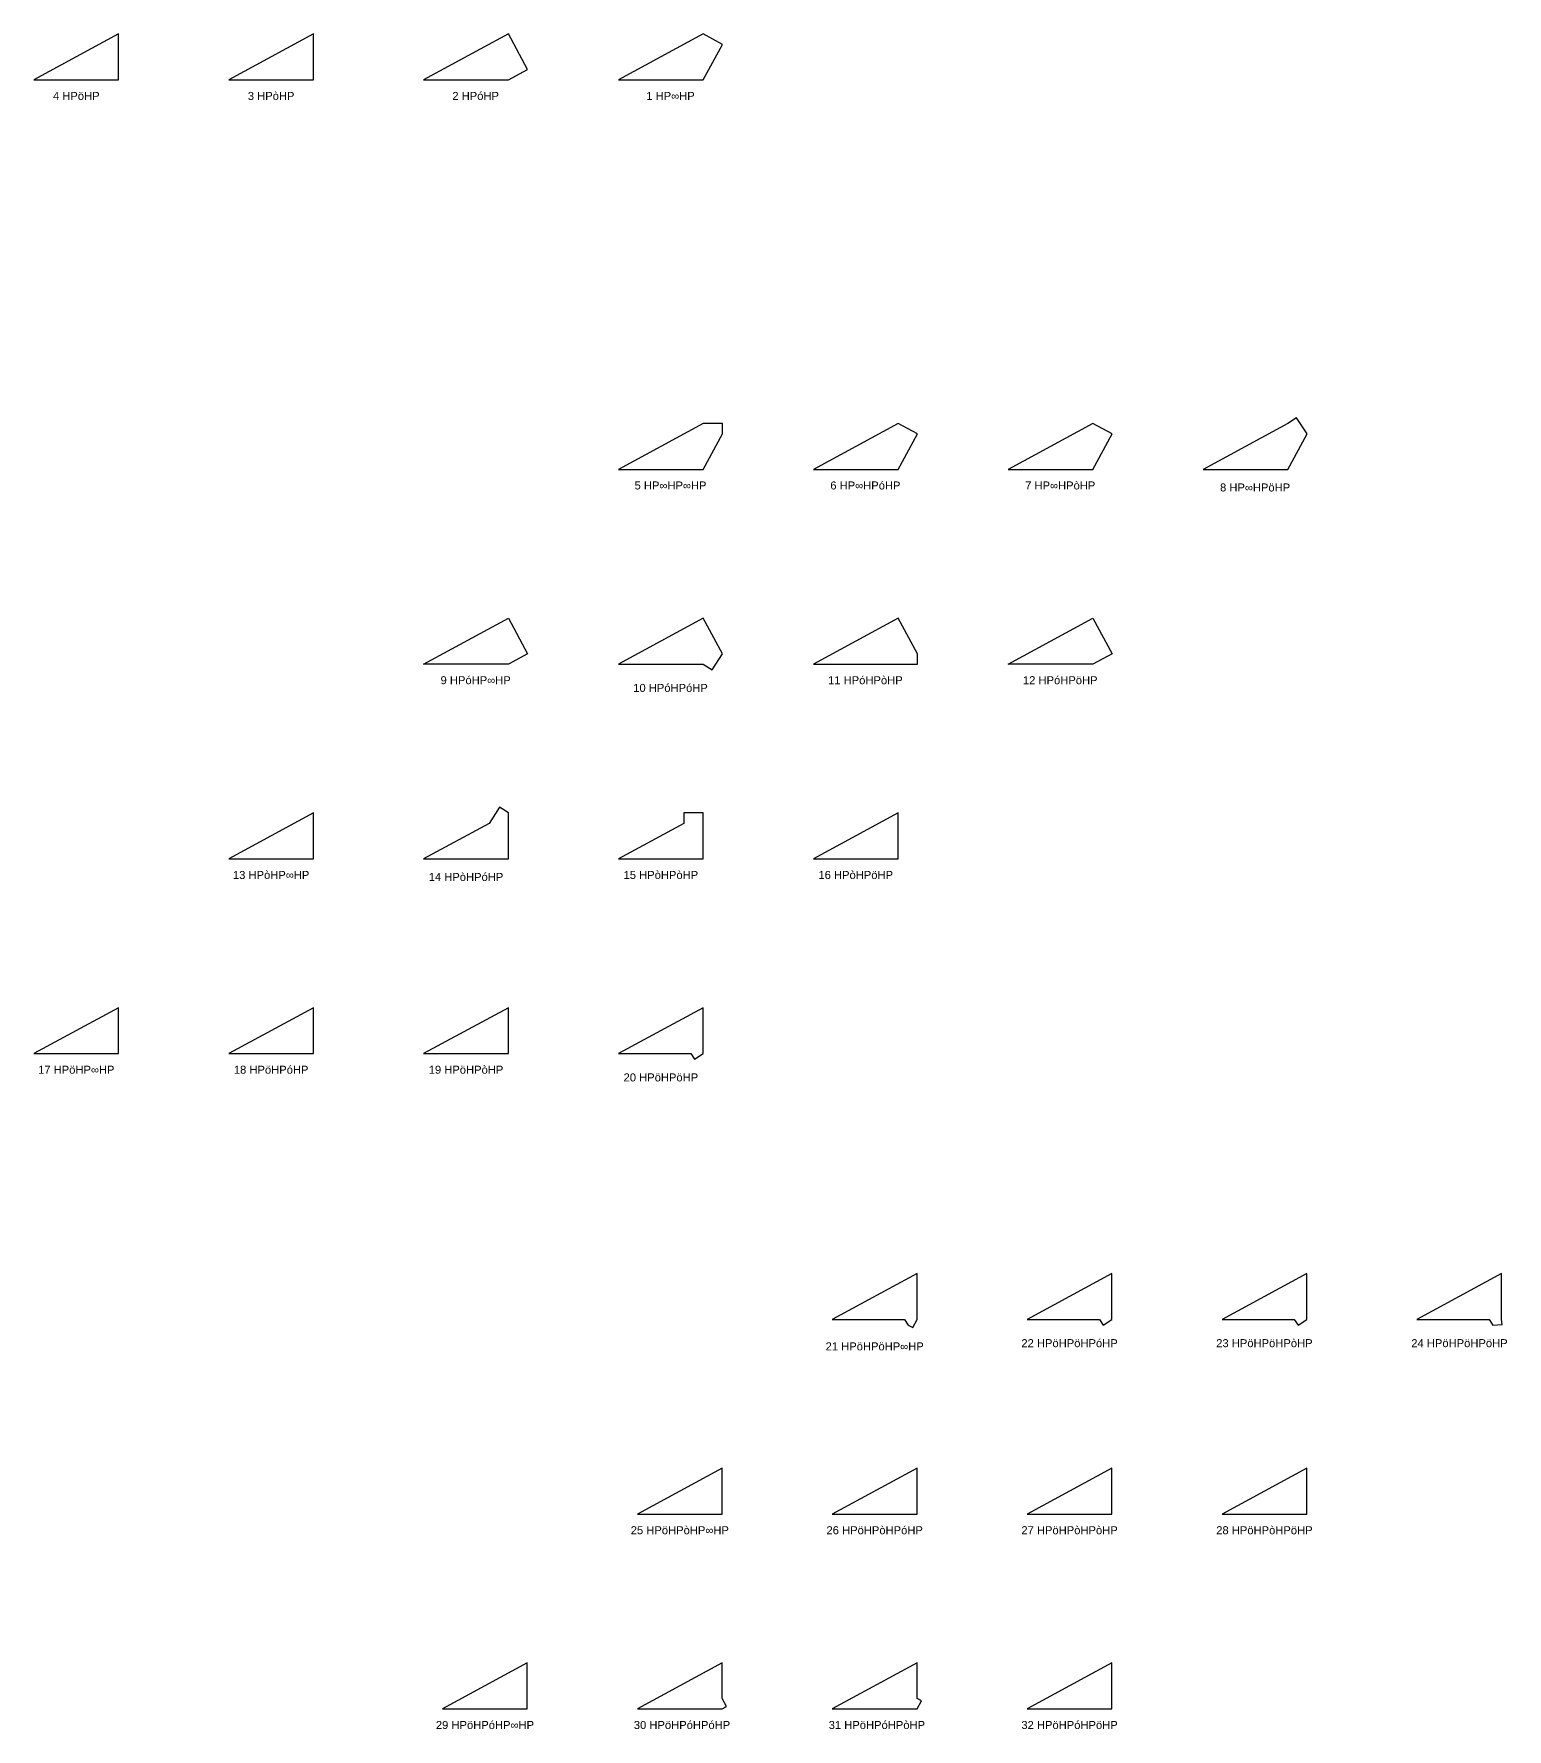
# Model space of a CAD drawing. Header units: millimetres. Extents: x 915202 to 1524453, y -2147646 to 62068.
# Drawn here: x 1241153 to 1442613, y -196538 to 35419 of the extents above; entities that cross this region are included whole.
import ezdxf
from ezdxf.enums import TextEntityAlignment as Align

# ---------------------------------------------------------------- set-up
doc = ezdxf.new("R2010")
doc.units = ezdxf.units.MM
doc.styles.add('Arial', font='arial_0.ttf')

msp = doc.modelspace()

# ---------------------------------------------------------------- linework, layer by layer
for points in [[(1252740, 35419), (1241153, 29131), (1252740, 29131)], [(1279389, 35419), (1267801, 29131), (1279389, 29131)], [(1308674, 30561), (1306037, 35419), (1294450, 29131), (1306037, 29131)], [(1332686, 35419), (1321099, 29131), (1332686, 29131), (1335322, 33988)], [(1335322, -17878), (1332686, -17878), (1321099, -24167), (1332686, -24167), (1335322, -19309)], [(1359335, -17878), (1347747, -24167), (1359335, -24167), (1361971, -19309)], [(1385983, -17878), (1374396, -24167), (1385983, -24167), (1388620, -19309)], [(1412632, -17878), (1401045, -24167), (1412632, -24167), (1415268, -19309), (1413832, -17099)], [(1306037, -50815), (1294450, -50815), (1306037, -44527), (1308674, -49385)], [(1335322, -49385), (1332686, -44527), (1321099, -50815), (1332686, -50815), (1333885, -51595)], [(1361971, -49385), (1359335, -44527), (1347747, -50815), (1361971, -50815)], [(1385983, -50815), (1374396, -50815), (1385983, -44527), (1388620, -49385)], [(1279389, -71176), (1267801, -77464), (1279389, -77464)], [(1304838, -70396), (1303401, -72606), (1294450, -77464), (1306037, -77464), (1306037, -71176)], [(1330050, -72606), (1321099, -77464), (1332686, -77464), (1332686, -71176), (1330050, -71176)], [(1359335, -71176), (1347747, -77464), (1359335, -77464)], [(1241153, -104113), (1252740, -104113), (1252740, -97824)], [(1279389, -104113), (1279389, -97824), (1267801, -104113)], [(1306037, -104113), (1306037, -97824), (1294450, -104113)], [(1332686, -104113), (1332686, -97824), (1321099, -104113), (1330980, -104113), (1331486, -104892)], [(1361325, -141582), (1361925, -140476), (1361925, -134188), (1350338, -140476), (1360219, -140476), (1360725, -141256)], [(1388574, -140476), (1388574, -134188), (1376986, -140476), (1386867, -140476), (1387374, -141256)], [(1415222, -140476), (1415222, -134188), (1403635, -140476), (1413516, -140476), (1414023, -141256)], [(1441871, -140476), (1441871, -134188), (1430284, -140476), (1440165, -140476), (1440671, -141256), (1441925, -141157)], [(1335276, -167125), (1335276, -160837), (1323689, -167125)], [(1361925, -167125), (1361925, -160837), (1350338, -167125)], [(1388574, -167125), (1388574, -160837), (1376986, -167125)], [(1415222, -167125), (1415222, -160837), (1403635, -167125)], [(1308628, -193774), (1308628, -187485), (1297040, -193774)], [(1335876, -193448), (1335276, -192343), (1335276, -187485), (1323689, -193774), (1335276, -193774)], [(1361925, -192343), (1361925, -187485), (1350338, -193774), (1361925, -193774), (1362525, -192668)], [(1388574, -193774), (1388574, -187485), (1376986, -193774)]]:
    msp.add_lwpolyline(points, close=True)

# ---------------------------------------------------------------- texts
at = {"style": 'Arial'}
for s, height, p in [('4 HPöHP', 1095.2, (1246946, 26930)), ('3 HPòHP', 1095.2, (1273595, 26930)), ('2 HPóHP', 1095.2, (1301562, 26930)), ('1 HP∞HP', 1095.2, (1328210, 26930)), ('5 HP∞HP∞HP', 1095.2, (1328210, -26368)), ('6 HP∞HPóHP', 1095.2, (1354859, -26368)), ('7 HP∞HPòHP', 1095.2, (1381508, -26368)), ('8 HP∞HPöHP', 1095.2, (1408156, -26641)), ('9 HPóHP∞HP', 1095.2, (1301562, -53016)), ('11 HPóHPòHP', 1095.21, (1354859, -53016)), ('12 HPóHPöHP', 1095.21, (1381508, -53016)), ('10 HPóHPóHP', 1095.21, (1328210, -54069)), ('13 HPòHP∞HP', 1095.21, (1273595, -79665)), ('14 HPòHPóHP', 1095.21, (1300244, -79938)), ('15 HPòHPòHP', 1095.21, (1326892, -79665)), ('16 HPòHPöHP', 1095.21, (1353541, -79665)), ('17 HPöHP∞HP', 1095.21, (1246946, -106314)), ('18 HPöHPóHP', 1095.21, (1273595, -106314)), ('19 HPöHPòHP', 1095.21, (1300244, -106314)), ('20 HPöHPöHP', 1095.21, (1326892, -107366)), ('21 HPöHPöHP∞HP', 1095.21, (1356131, -144169)), ('22 HPöHPöHPóHP', 1095.21, (1382780, -143730)), ('23 HPöHPöHPòHP', 1095.21, (1409429, -143730)), ('24 HPöHPöHPöHP', 1095.21, (1436104, -143730)), ('25 HPöHPòHP∞HP', 1095.21, (1329483, -169326)), ('26 HPöHPòHPóHP', 1095.21, (1356131, -169326)), ('27 HPöHPòHPòHP', 1095.21, (1382780, -169326)), ('28 HPöHPòHPöHP', 1095.21, (1409429, -169326)), ('29 HPöHPóHP∞HP', 1095.21, (1302834, -195975)), ('30 HPöHPóHPóHP', 1095.21, (1329782, -195975)), ('31 HPöHPóHPòHP', 1095.21, (1356431, -195975)), ('32 HPöHPóHPöHP', 1095.21, (1382780, -195975))]:
    msp.add_text(s, height=height, dxfattribs=at).set_placement(p, align=Align.MIDDLE_CENTER)

doc.saveas('drawing.dxf')
